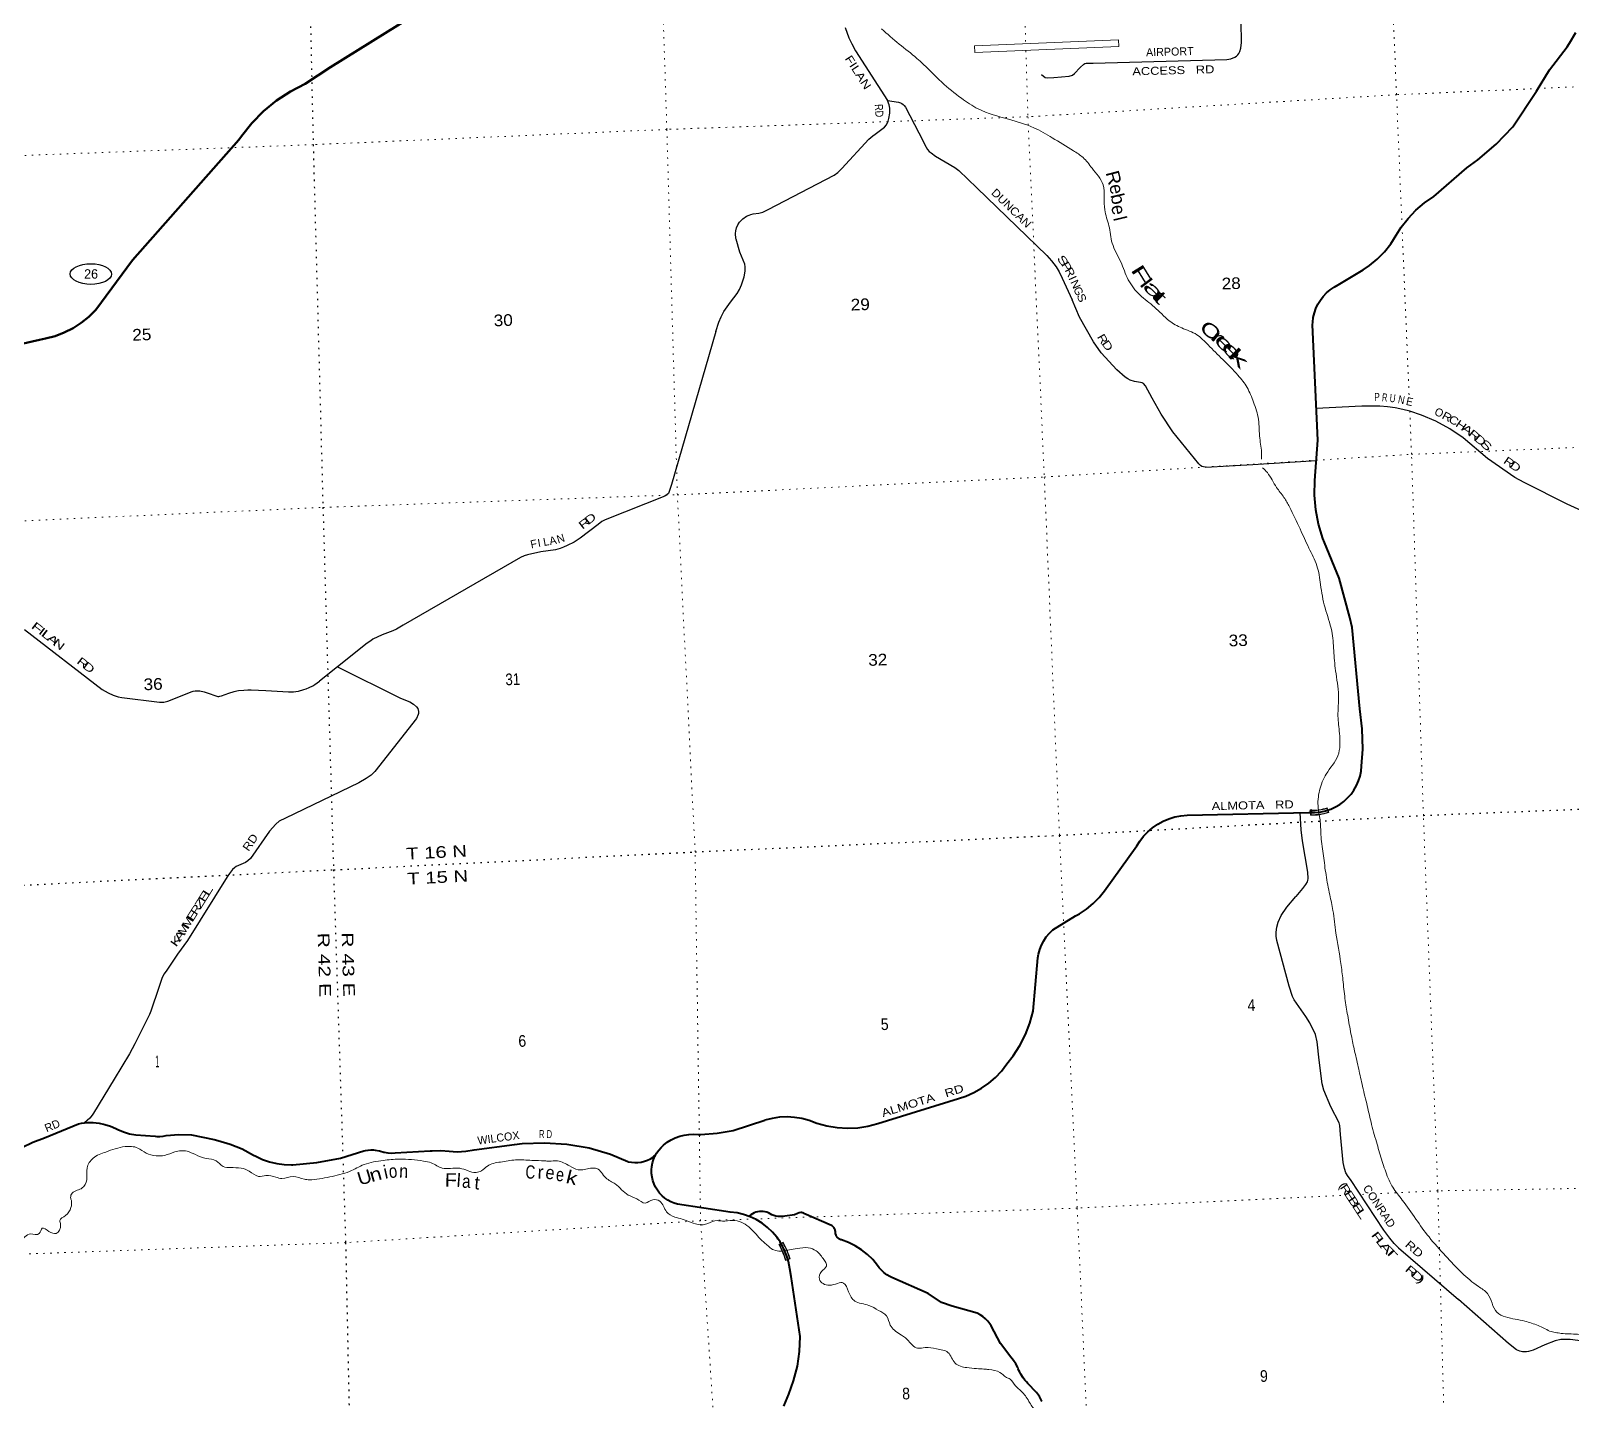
# Model space of a CAD drawing. Header units: feet. Extents: x 751810 to 1010326, y -353855 to -161247.
# Drawn here: x 885648 to 908761, y -237588 to -217042 of the extents above; entities that cross this region are included whole.
import ezdxf
from ezdxf.enums import TextEntityAlignment as Align

# ---------------------------------------------------------------- set-up
doc = ezdxf.new("R2010")
doc.units = ezdxf.units.FT
doc.header["$LTSCALE"] = 70
doc.header["$PDMODE"] = 32
doc.header["$PDSIZE"] = 35
doc.linetypes.add('DOTTED', pattern=[1.5, 0.3, -1.2])
for name, color, linetype, lineweight in [('17', 7, 'Continuous', 25), ('23', 7, 'Continuous', 70), ('26', 7, 'Continuous', 40), ('29', 7, 'Continuous', 25), ('36', 7, 'Continuous', 13), ('39', 7, 'Continuous', 13), ('6', 7, 'DOTTED', 25), ('61', 7, 'Continuous', 13), ('7', 7, 'DOTTED', 13)]:
    doc.layers.add(name, color=color, linetype=linetype, lineweight=lineweight)
for name, color, linetype in [('27', 7, 'Continuous'), ('30', 7, 'Continuous'), ('41', 7, 'Continuous')]:
    doc.layers.add(name, color=color, linetype=linetype)

msp = doc.modelspace()

# ---------------------------------------------------------------- linework, layer by layer
at = {"layer": '17'}
msp.add_ellipse((886547.94, -220688.27), major_axis=(-309.24, 1), ratio=0.500121, dxfattribs=at)
at = {"layer": '23'}
msp.add_lwpolyline([(884018.63, -222072.52), (885776.35, -221673.72), (885869.35, -221657.32), (886011.63, -221619.4), (886149.16, -221566.81), (886280.44, -221500.14), (886404.03, -221420.11), (886518.59, -221327.6), (886622.84, -221223.63), (887173.99, -220480.93), (888766.92, -218677.7), (888806.23, -218621.06), (888962.19, -218425.65), (889137.72, -218247.62), (889330.9, -218088.91), (889539.61, -217951.26), (889761.56, -217836.18), (890141.66, -217584.32), (892377.96, -216193.42)], dxfattribs=at)
at = {"layer": '26'}
for points in [[(905096.71, -228726.75), (905121.71, -228717.84), (905141.64, -228710.73), (905210.91, -228679.16), (905276.5, -228640.52), (905337.7, -228595.23), (905393.82, -228543.8), (905444.26, -228486.78), (905488.46, -228424.8), (905525.95, -228358.54), (905556.3, -228288.73), (905579.19, -228216.12), (905594.36, -228141.52), (905601.65, -228065.75), (905620.61, -227810.97), (905613.86, -227508.64), (905575.55, -227208.67), (905459.04, -225987.96), (905428.29, -225838.9), (905265.78, -225249.02), (905044.93, -224712.36), (905021.94, -224651.35), (904958.44, -224440.47), (904917.33, -224224.11), (904899.06, -224004.63), (904903.83, -223784.45), (904944.27, -223176.97), (904867.42, -221447.49), (904869.23, -221410.92), (904878.36, -221340.51), (904894.8, -221271.43), (904918.36, -221204.45), (904948.8, -221140.3), (904985.78, -221079.68), (905028.89, -221023.27), (905077.66, -220971.66), (905131.56, -220925.44), (905190, -220885.1), (905252.33, -220851.1), (905627.26, -220625.59), (905720.7, -220561.81), (905838.75, -220464.39), (905945.97, -220355.16), (906041.19, -220235.31), (906123.36, -220106.18), (906198.06, -219987.23), (906301.19, -219853.41), (906417.74, -219731.1), (906546.44, -219621.65), (906685.88, -219526.25), (907182.94, -219097.44), (907347.75, -218977.96), (907622.43, -218742.31), (907870.98, -218479.24), (908223.76, -217946.31), (908420.28, -217628.44), (908684.88, -217281.02), (908722.92, -217226.11), (908816.88, -217067.39)], [(895014.25, -233899.75), (895032.18, -233867.05), (895062.83, -233822.85), (895097.93, -233782.1), (895133.5, -233749.01), (895188.87, -233705.98), (895248.44, -233668.97), (895311.55, -233638.39), (895377.5, -233614.57), (895445.59, -233597.78), (895515.06, -233588.2), (895585.15, -233585.94), (895655.09, -233591.01), (895696.03, -233590.38), (895938.77, -233571.77), (896178.23, -233527.9), (896654.1, -233373.66), (896660.57, -233371.56), (896768.28, -233343.22), (896878.36, -233326.28), (896989.61, -233320.95), (897100.8, -233327.27), (897210.73, -233345.18), (897318.18, -233374.49), (897435.88, -233419.32), (897585.15, -233460.48), (897737.92, -233485.81), (897892.49, -233495.04), (898047.18, -233488.06), (898200.29, -233464.94), (898350.15, -233425.95), (899557.22, -233048.86), (899669.7, -233013.33), (899790.76, -232961.41), (899905.73, -232897.12), (900013.35, -232821.17), (900112.44, -232734.38), (900201.91, -232637.71), (900280.79, -232532.22), (900378.79, -232409.71), (900479.34, -232255.49), (900563.21, -232091.61), (900629.49, -231919.86), (900677.46, -231742.12), (900747.82, -230942.36), (900758.07, -230883.71), (900777.05, -230814.91), (900803.11, -230748.47), (900835.97, -230685.12), (900875.27, -230625.55), (900920.59, -230570.41), (900971.42, -230520.32), (901312.71, -230312), (901371.61, -230279.67), (901478.45, -230209.4), (901577.36, -230128.35), (901667.26, -230037.4), (901747.16, -229937.56), (902234.08, -229261.37), (902276.79, -229192.38), (902333.46, -229118.16), (902397.59, -229050.27), (902468.45, -228989.46), (902545.29, -228936.38), (902627.25, -228891.63), (902713.45, -228855.7), (902802.92, -228828.96), (902894.7, -228811.73), (902987.78, -228804.19), (904812.35, -228762.95), (904897.49, -228762.12), (904971.95, -228756.67), (905042.78, -228743.04), (905096.71, -228726.75)], [(885513.49, -233782.27), (885679.55, -233703.18), (885852.96, -233641.88), (886360.21, -233429.49), (886408.02, -233420.36), (886496.1, -233410.85), (886584.69, -233410.6), (886672.83, -233419.61), (886759.53, -233437.78), (886843.87, -233464.92), (886924.9, -233500.73), (886952.01, -233514.41), (887038.93, -233550.96), (887129.2, -233578.23), (887221.82, -233595.92), (887512.27, -233616.81), (887536.94, -233618.99), (887583.98, -233619.39), (887630.8, -233614.87), (887676.9, -233605.48), (887679.59, -233605.11), (887868.9, -233589.22), (888058.83, -233593.22), (888395.29, -233667), (888452.34, -233679.39), (888638.35, -233733.27), (888817.7, -233806.3), (888988.43, -233897.68), (889022, -233916.52), (889122.44, -233963.93), (889227.29, -234000.57), (889335.4, -234026.06), (889445.58, -234040.11), (889556.62, -234042.57), (889574.18, -234042.03), (889936.16, -234010.96), (890292.9, -233942.23), (890640.51, -233836.59), (890667.25, -233829.45), (890706.33, -233822.65), (890745.91, -233819.97), (890760.56, -233820.51), (890785.73, -233821.45), (890810.56, -233823.86), (890810.89, -233823.89), (890875.99, -233835), (890939.57, -233852.86), (890947.83, -233854.78), (891002.38, -233864.07)], [(891002.38, -233864.07), (891057.61, -233867.61), (891112.9, -233865.36), (891636.53, -233834.82), (891667.35, -233832.34), (891794.17, -233830.44), (891920.49, -233841.81), (892040.27, -233847.31), (892168.89, -233840.2), (892296.06, -233819.69), (892901.08, -233737.83), (893017.37, -233725.1), (893352.57, -233712.24), (893687.28, -233734.48), (894017.82, -233791.59), (894340.59, -233882.94), (894597.83, -233995.51), (894607.48, -233997.88), (894655.33, -234006.52), (894703.83, -234010.11), (894752.44, -234008.6), (894800.62, -234002.03), (894847.85, -233990.45), (894893.62, -233974), (894937.41, -233952.86), (894978.75, -233927.25), (894992.19, -233916.84), (895014.25, -233899.75)], [(896895.67, -235222.15), (896883.86, -235200.34), (896873.87, -235183.08), (896855.6, -235157.71), (896836.93, -235132.55), (896834.89, -235129.8), (896768.35, -235052.14), (896694.06, -234981.87), (896612.84, -234919.74), (896525.56, -234866.45), (896433.19, -234822.57), (896336.74, -234788.59), (896237.27, -234764.87), (896135.86, -234751.69), (895345.27, -234636.1), (895295.65, -234621.07), (895246.04, -234600.28), (895198.88, -234574.42), (895154.68, -234543.77), (895113.92, -234508.66), (895077.06, -234469.49), (895044.49, -234426.68), (895016.58, -234380.7), (894993.63, -234332.06), (894975.88, -234281.28), (894963.54, -234228.92), (894956.75, -234175.56), (894955.56, -234121.79), (894960.01, -234068.18), (894970.03, -234015.34), (894985.52, -233963.83), (895006.31, -233914.22), (895014.25, -233899.75)], [(897168.56, -234762.84), (897143.53, -234774.11), (897101.1, -234793.21), (896916.76, -234817.25), (896885.47, -234818.69), (896853.42, -234816.85), (896821.73, -234811.68), (896790.77, -234803.21), (896760.85, -234791.56), (896732.32, -234776.85), (896710.03, -234765.63), (896684.01, -234755.64), (896657.09, -234748.42), (896629.57, -234744.05), (896601.73, -234742.58), (896573.9, -234744.04), (896546.37, -234748.39), (896519.45, -234755.59), (896493.43, -234765.57), (896468.59, -234778.22), (896445.22, -234793.39), (896423.55, -234810.93)], [(900811.05, -237594.25), (900807.28, -237586.07), (900772.05, -237519.96), (900730.11, -237457.89), (900599.65, -237320.69), (900575.97, -237295.78), (900554.48, -237270.69), (900527.32, -237237.38), (900492.66, -237184.41), (900476.58, -237153.11), (900463.67, -237127.96), (900453.48, -237103.11), (900445.63, -237083.96), (900416.75, -237028.66), (900382.24, -236976.68), (900342.49, -236928.6), (900186.81, -236722.14), (900049.45, -236460.71), (900029.93, -236430.61), (899998.38, -236390.32), (899962.78, -236353.56), (899923.54, -236320.71), (899881.08, -236292.15), (899835.87, -236268.19), (899464.25, -236165.33), (899305.41, -236108), (899101.72, -235971.55), (898556.63, -235733.29), (898526.6, -235718.62), (898482.13, -235691.93), (898440.69, -235660.74), (898402.74, -235625.38), (898368.69, -235586.26), (898344.34, -235552.1), (898273, -235465.87), (898193.03, -235387.57), (898105.31, -235318.06), (898010.81, -235258.1), (897910.56, -235208.34), (897805.66, -235169.34), (897794.52, -235166.7), (897783.61, -235162.88), (897773.16, -235157.95), (897763.28, -235151.95), (897754.09, -235144.95), (897745.68, -235137.02), (897738.14, -235128.26), (897731.56, -235118.76), (897726, -235108.63), (897722.62, -235100.55), (897716.06, -235075.51), (897715.42, -235050.55), (897714.35, -235042.04), (897711.18, -235028.51), (897706.62, -235015.38), (897700.7, -235002.8), (897693.51, -234990.91), (897685.11, -234979.84), (897675.6, -234969.71), (897665.08, -234960.62), (897653.67, -234952.69), (897241.29, -234772.59), (897236.5, -234770.29), (897225.71, -234766.09), (897214.54, -234763.05), (897203.11, -234761.18), (897193.53, -234760.63), (897168.56, -234762.84)], [(896940.27, -237661.58), (897014.18, -237480.52), (897086.18, -237283.44), (897141.71, -237065.15), (897174.12, -236842.24), (897183.06, -236617.18), (897048.98, -235719.26), (897031.09, -235602.87), (897008.27, -235493.84), (896998.28, -235461.13), (896982.84, -235415.69), (896952.88, -235341.18), (896922, -235273.04), (896895.67, -235222.15)]]:
    msp.add_lwpolyline(points, dxfattribs=at)
at = {"layer": '29'}
for p, q in [((895918.16, -221549.52), (895254.86, -223842.49)), ((892990.77, -224938.24), (891229.19, -225955.42)), ((890248.9, -226577.4), (889978.8, -226791.06))]:
    msp.add_line(p, q, dxfattribs=at)
for points in [[(897860.23, -216989.86), (897915.82, -217147.34), (897957.51, -217237.01), (898015.88, -217343.37), (898495.29, -218085.78)], [(900801.95, -217697.27), (900856.95, -217741.68), (900892.38, -217747.94), (900986.18, -217741.68), (901219.64, -217720.83), (901265.5, -217708.31), (901298.84, -217683.29), (901382.22, -217591.53), (901436.41, -217541.48), (901455.18, -217531.05), (901473.94, -217528.97), (901578.15, -217524.8), (903583.36, -217470.58), (903641.73, -217460.15), (903700.09, -217437.21), (903727.19, -217420.53), (903748.03, -217399.67), (903760.54, -217382.99), (903779.3, -217349.62), (903789.72, -217299.57), (903800.14, -217216.16), (903795.97, -216907.52)], [(896325.4, -219862.56), (896377.51, -219822.92), (896417.12, -219804.16), (896444.21, -219795.8), (896481.73, -219787.46), (896563.03, -219774.97), (896623.48, -219758.27), (896704.77, -219720.75), (897692.79, -219203.56), (897746.98, -219163.93), (897809.52, -219107.63), (898213.9, -218665.52), (898272.26, -218617.56), (898309.78, -218590.45), (898447.35, -218486.18), (898478.62, -218450.72), (898505.72, -218398.59), (898516.14, -218356.88), (898526.56, -218277.63), (898526.56, -218202.56), (898520.3, -218152.51), (898495.29, -218085.78)], [(898495.29, -218085.78), (898657.86, -218110.46), (898687.94, -218120.5), (898710.48, -218131.77), (898726.78, -218144.3), (898743.06, -218160.6), (898763.12, -218185.69), (898963.6, -218571.81), (899071.36, -218787.41), (899093.91, -218820.01), (899120.44, -218849.32), (899146.54, -218872.66), (899214.21, -218922.82), (899504.91, -219090.79), (899565.06, -219138.45), (899835.71, -219394.19), (900883.24, -220412.13), (900953.42, -220489.85), (901023.58, -220582.62), (901066.19, -220655.32), (901113.8, -220748.1), (901263.54, -221077.52)], [(895918.16, -221549.52), (895966.88, -221407.84), (895998.15, -221330.68), (896041.92, -221249.35), (896139.89, -221109.62), (896237.85, -220982.42), (896273.29, -220921.94), (896304.56, -220851.04), (896344.16, -220730.08), (896358.75, -220646.67), (896360.83, -220582.02), (896352.5, -220542.39), (896281.63, -220358.87), (896223.26, -220167.02), (896221.18, -220156.59), (896214.92, -220081.52), (896219.09, -220041.9), (896229.52, -219993.93), (896248.27, -219950.14), (896273.29, -219912.59), (896325.4, -219862.56)], [(903263.68, -223584.36), (903232.41, -223580.19), (903208.43, -223572.89), (903186.55, -223559.33), (903160.5, -223534.31), (902772.77, -223054.63), (902597.66, -222791.85), (902460.08, -222549.93), (902360.02, -222362.23), (902330.84, -222329.89), (902312.08, -222317.38), (902289.15, -222312.17), (902197.43, -222299.66), (902130.72, -222278.8), (902095.28, -222258.98), (902055.68, -222232.92), (901934.77, -222124.47), (901697.13, -221870.03), (901584.56, -221707.36), (901371.94, -221336.13), (901263.54, -221077.52)], [(909068.16, -224314.31), (908684.6, -224139.12), (908038.39, -223813.78), (907900.8, -223738.7), (907492.22, -223455.06), (907125.34, -223146.4), (906925.23, -223008.75), (906716.77, -222896.13), (906499.98, -222804.37), (906324.87, -222745.97), (906221.37, -222720.1), (906103.91, -222695.91), (905991.54, -222679.04), (905874.6, -222670.89), (905607.77, -222670.89), (904923.28, -222704.69)], [(903263.68, -223584.36), (903972.34, -223543.97), (904924.6, -223483.13)], [(895254.86, -223842.49), (895220.64, -223949.98), (895210.22, -223977.08), (895191.46, -223995.85), (895153.94, -224020.88), (894261.8, -224371.23), (894209.69, -224400.42), (894153.41, -224442.14), (893886.6, -224650.68), (893796.98, -224706.98), (893690.67, -224759.12), (893637.07, -224785.68), (893586.45, -224802.91), (893515.57, -224821.69), (893294.62, -224855.05), (893094.52, -224896.76), (893046.58, -224913.43), (892990.77, -224938.24)], [(885553.09, -226018.7), (886716.21, -226917.53), (886805.84, -226967.57), (886882.97, -227000.94), (886955.92, -227025.96), (887012.2, -227038.48), (887575, -227109.39), (887641.7, -227109.38), (887700.07, -227092.7), (887866.82, -227025.97), (888050.25, -226950.89), (888081.53, -226942.54), (888112.79, -226938.38), (888150.31, -226936.29), (888183.66, -226938.38), (888248.28, -226950.89), (888308.73, -226971.75), (888421.29, -227013.46), (888450.48, -227020.75), (888465.07, -227020.75), (888481.74, -227018.67), (888504.66, -227013.46), (888617.22, -226971.75), (888697.48, -226947.76), (888735, -226939.42), (888763.13, -226934.21), (888843.39, -226926.91), (888900.72, -226921.7), (888950.73, -226921.7), (889171.69, -226934.21)], [(891229.19, -225955.42), (891130.99, -226012.46), (891074.71, -226039.57), (890918.38, -226100.05), (890776.64, -226164.7), (890745.37, -226185.55), (890689.09, -226225.18), (890248.9, -226577.4)], [(890248.9, -226577.4), (891192.58, -227048.13), (891331.25, -227104.1)], [(889171.69, -226934.21), (889512.5, -226952.98), (889587.54, -226952.98), (889620.89, -226949.85), (889659.45, -226942.55), (889743.87, -226919.61), (889778.27, -226908.14), (889821, -226888.33), (889874.15, -226861.22), (889908.55, -226841.4), (889978.8, -226791.06)], [(891331.25, -227104.1), (891387.46, -227135.44), (891431.23, -227177.15), (891452.07, -227204.26), (891462.49, -227245.98), (891462.5, -227277.26), (891458.33, -227293.94), (891433.31, -227350.25), (890807.98, -228146.89), (890749.6, -228203.2), (890678.74, -228251.16), (890566.18, -228317.89), (889465.59, -228847.6), (889373.86, -228893.49), (889319.68, -228935.19), (889227.96, -229039.46), (888940.31, -229452.38), (888900.7, -229487.84), (888865.27, -229510.77), (888727.7, -229573.33), (888700.59, -229590.03), (888673.5, -229615.04), (888625.55, -229677.62), (888594.29, -229727.65)], [(904678.44, -228766.91), (904692.64, -229023.5), (904713.49, -229186.18), (904792.7, -229657.51), (904798.95, -229753.44), (904792.7, -229782.64), (904788.53, -229799.33), (904763.51, -229841.03), (904717.66, -229899.43), (904617.59, -230020.42)], [(888594.29, -229727.65), (887998.16, -230678.64), (887848.08, -230887.18), (887685.49, -231124.92), (887645.89, -231181.22), (887618.79, -231233.37), (887568.76, -231387.69), (887447.87, -231740.13), (887427.02, -231792.27), (887364.48, -231921.56)], [(906089.9, -235221.57), (906025.29, -235144.79), (905935.04, -235025.75), (905434.74, -234266.61), (905401.38, -234220.72), (905368.03, -234162.32), (905347.18, -234099.75), (905326.35, -234008), (905284.65, -233590.89), (905276.31, -233453.23), (905267.98, -233415.7), (905142.9, -233173.78), (905034.5, -232923.51), (905009.49, -232831.75), (904967.8, -232473.03), (904938.61, -232197.74), (904909.43, -232089.29), (904826.05, -231914.1), (904767.68, -231822.34), (904592.58, -231572.07), (904567.56, -231522.01), (904517.54, -231363.52), (904334.09, -230679.46), (904323.67, -230616.86), (904321.59, -230554.31), (904329.93, -230479.23), (904350.77, -230404.16), (904396.63, -230304.04), (904484.18, -230178.92), (904617.59, -230020.42)], [(887364.48, -231921.56), (887206.06, -232230.22), (887126.85, -232380.37), (886897.56, -232759.92), (886589.06, -233268.78), (886568.22, -233302.14), (886534.86, -233343.85), (886452.75, -233416.12)], [(906089.9, -235221.57), (906156.63, -235287.16), (907056.51, -236064.35)], [(911238.18, -237285.25), (911108.89, -237194.72), (910996.33, -237127.98), (910921.28, -237094.61), (910846.24, -237069.59), (910758.69, -237044.56), (909658.04, -236823.49), (908961.8, -236694.19), (908728.32, -236664.99), (908590.74, -236664.99), (908503.19, -236681.67), (908348.93, -236744.24), (908173.83, -236823.49), (908107.13, -236844.35), (908077.94, -236848.52), (908015.41, -236848.52), (907973.71, -236836), (907927.85, -236819.32), (907806.95, -236723.38), (907056.51, -236064.35)]]:
    msp.add_lwpolyline(points, dxfattribs=at)
at = {"layer": '36'}
for p, q in [((901956.45, -217176.82), (899800.21, -217266.18)), ((901956.45, -217176.82), (901960.59, -217276.73)), ((899800.21, -217266.18), (899804.35, -217366.09)), ((901960.59, -217276.73), (899804.35, -217366.09))]:
    msp.add_line(p, q, dxfattribs=at)
at = {"layer": '39'}
for points in [[(898405.62, -217012.6), (898668.45, -217240.09), (898935.09, -217455.07), (899309.06, -217813.62), (899602.68, -218053.92), (899853.33, -218211.01), (900309.22, -218367.56), (900689.67, -218494.3), (900964.24, -218644.58), (901280.54, -218839.85), (901426.75, -218941.89), (901560.75, -219100.71), (901725.92, -219351.18), (901750.32, -219726.99), (901814.46, -219964.59), (901863.24, -220224.83), (901991.14, -220504.68), (902104.64, -220774.93), (902277.07, -221000.99), (902496.34, -221183.26), (902718.36, -221387.59), (902905.05, -221496.39), (903131.74, -221597.86), (903299.71, -221749.55), (903522.25, -221969.98), (903749.34, -222206.37), (903886.14, -222389.27), (903981.91, -222609.74), (904056.75, -222867.13), (904076.04, -223148.46), (904104, -223387.21), (904101.41, -223466.03)], [(904117.72, -223592.35), (904189.62, -223666.41), (904327.67, -223887.53), (904439.22, -224037.01), (904520.36, -224179.41), (904682.14, -224510.53), (904812.25, -224796.36), (904933.66, -225062.32), (904987.13, -225342.55), (905054.96, -225692.81), (905154.95, -226042.03), (905184.62, -226333.09), (905212.68, -226636.29), (905257.05, -227007.44), (905249.05, -227315.82), (905271.63, -227574.89), (905246.47, -227912.02), (905072.32, -228185.46), (904971.69, -228430.36), (904952.19, -228694.8), (904967.8, -228798.81)], [(904967.44, -228795.85), (904983.04, -228899.23), (904994.52, -229126.43), (905030.02, -229411.27), (905069.61, -229697.98), (905125.68, -229996.25)], [(905125.68, -229996.25), (905173.6, -230230.34), (905218.92, -230569.23), (905292.2, -231024.04), (905322.49, -231272.79), (905353.71, -231549.7), (905394.32, -231806.18), (905443.56, -232080.5), (905491.22, -232306.54), (905552.39, -232576.46), (905609.08, -232832.42), (905679.09, -233126.21), (905744.54, -233404.04), (905824.66, -233699.53), (905903.66, -233960.81), (905988.36, -234211.84), (906070.29, -234378.38), (906213.51, -234573.16), (906415.99, -234856.66), (906613.99, -235126.21), (906860.69, -235408.29), (907106.53, -235664.22), (907354.68, -235867.71), (907490.98, -235974.1), (907633.02, -236255.51), (907760.02, -236323.93), (908051.86, -236387.07), (908249.29, -236455.24), (908422.44, -236536.39)], [(883110.59, -235493.81), (883296.41, -235514.31), (883468.13, -235534.98), (883611.51, -235550.52), (883675.12, -235649.17), (883727.91, -235663.59), (883804.19, -235596.69), (883858.36, -235530.51), (883979.5, -235542.73), (884151.72, -235517.06), (884288.87, -235526.76), (884471.27, -235627.64), (884636.92, -235586.07), (884723.43, -235585.31), (884748.31, -235669.09), (884845.95, -235639.78), (884902.96, -235537.25), (885016.58, -235442.98), (885074.93, -235320.27), (885117.67, -235212.16), (885325.3, -235100.77), (885398.89, -235197.09), (885477.02, -235186.53), (885644.59, -235080.45), (885773.17, -235074.31), (885818.91, -234996.32), (885918.99, -235041.44), (886028.66, -235072.15), (886094.86, -234943.15), (886082.76, -234881.11), (886168.77, -234803.83), (886249.37, -234684.44), (886256.05, -234581.51), (886244.49, -234535.57), (886268.44, -234468.34), (886418.84, -234391.01), (886485.23, -234268.05), (886491.42, -234088.61), (886581.28, -233944.75), (886773.43, -233851.99), (887060.51, -233770.27), (887250.39, -233792.37), (887377.66, -233868.84), (887525.86, -233908.39), (887654.44, -233902.24), (887805.69, -233851.07), (887990.5, -233841.11), (888114.9, -233891.49), (888277.82, -233950.7), (888427.83, -233984.15), (888531.17, -234067.43), (888642.46, -234086.01), (888799.71, -234095.06), (888923.91, -234139.41), (889061.3, -234217.57), (889173.6, -234205.9), (889323.21, -234227.28)], [(889323.21, -234227.28), (889412.52, -234250.6), (889580.51, -234219.02), (889750.89, -234259.87), (889823.58, -234267.61), (890130.08, -234225.54), (890427.22, -234143.5), (890645.17, -234039.84), (890932.91, -233978.24), (891173.74, -233958.43), (891357.12, -233966.64), (891534.88, -233987.11), (891652.52, -234015.56), (891816.04, -234092.88), (891943.01, -234098.87), (892081.77, -234096.43), (892203.7, -234132.79), (892323.29, -234159.16), (892406.93, -234132.31), (892493.2, -234063.08), (892690.42, -234002.37), (892916.78, -233970.94), (893162.48, -233977.15), (893353.91, -233985.1), (893418.43, -233989.07), (893545.07, -233985), (893726.68, -234061.74), (893855.3, -234118.03), (894041.71, -234095.94), (894134.45, -234101.01), (894269.79, -234239.66), (894411.59, -234329.76), (894604.21, -234496.77), (894732.83, -234553.06), (894861.71, -234617.39), (894976.79, -234567.38), (895078.09, -234588.29), (895181.93, -234748.08), (895303.23, -234826.76), (895416.99, -234859.36), (895579.91, -234918.57), (895727.64, -234944.04), (895801.43, -234923.54), (895940.88, -234880.8), (896017.6, -234888.41), (896174.19, -234877.34), (896412.81, -234974.4), (896585.73, -235154.13), (896701.92, -235261.16), (896767.97, -235311.4), (896863.37, -235336.54), (896913.41, -235340.81)], [(896913.41, -235340.81), (897137.83, -235299.53), (897306.49, -235288.07), (897422.65, -235332.68), (897529.13, -235450.09), (897577.18, -235565.36), (897505.31, -235644.19), (897472.89, -235760.02), (897624.74, -235849.8), (897834.95, -235816.87), (897909.66, -235947.39), (898002.79, -236087.39), (898214.16, -236151.09), (898359.52, -236226.98), (898478.95, -236309.74), (898535.83, -236448.89), (898677.01, -236581.3), (898788.33, -236662.31), (898945.59, -236794.21), (899059.9, -236782.48), (899227.6, -236803.28), (899400.44, -236858.15), (899508.31, -237017.81), (899683.56, -237084.68), (899828.95, -237100.16), (899939.84, -237106.67), (900014.54, -237114.34), (900178.95, -237157.39), (900275.93, -237230.81), (900331.13, -237257.23), (900410.88, -237357.38), (900500.09, -237439.1), (900613.72, -237590.52), (900716.7, -237724.16), (900884.37, -237805.37), (901031.68, -238002.03), (901013.24, -238175.82), (901124.79, -238325.3), (901350.92, -238348.25), (901489.95, -238353.85), (901686.52, -238518.72), (901860.92, -238682.29), (902045.56, -238728.72), (902173.88, -238837.38), (902330.94, -238963.24), (902549.79, -239071.01)], [(908422.44, -236536.39), (908506.59, -236556.64), (908596.46, -236571.02), (908713.29, -236580.01), (908842.71, -236583.61), (908957.75, -236597.99), (909056.61, -236615.96), (909137.49, -236635.73), (909230.96, -236651.91), (909290.63, -236660.74)]]:
    msp.add_spline(points, degree=3, dxfattribs=at)
at = {"layer": '6'}
for points in [[(889706.75, -211747.65), (889759.7, -213300.94), (889882.04, -218748.63), (890028.23, -224187.51), (890186.35, -229621.98), (890367.65, -235210.77), (890484.05, -240723.1), (890626, -246216.49), (890814.14, -251645.97), (890905.53, -257193.34), (890919.98, -257506.79)], [(879506.43, -230068.62), (884797.91, -229886.7), (890188.13, -229621.01), (895610.44, -229352.27), (901073.69, -229104.38), (906531.19, -228804.31), (910892.78, -228631.31)]]:
    msp.add_lwpolyline(points, dxfattribs=at)
at = {"layer": '61'}
for p, q in [((904837.28, -228803.19), (904838.76, -228728.54)), ((904845.43, -228795.47), (904846.6, -228736.49)), ((905082.16, -228701.6), (905100.26, -228757.76)), ((905087.23, -228691.23), (905110.23, -228762.61)), ((896862.19, -235238.55), (896928.19, -235202.92)), ((896873.05, -235241.77), (896924.97, -235213.74)), ((897035.51, -235453.9), (896964.43, -235477.81)), ((897025.49, -235448.82), (896969.57, -235467.63))]:
    msp.add_line(p, q, dxfattribs=at)
for centre, radius, start, end in [((904857.61, -227998.02), 805.55, 268.53754, 288.24061), ((904857.61, -227998.02), 730.55, 268.53733, 288.24042), ((904857.61, -227998.02), 797.55, 269.12475, 287.71262), ((904857.61, -227998.02), 738.55, 269.14534, 287.70071), ((895685.87, -235882.62), 1341.11, 17.59494, 28.69377), ((895685.87, -235882.62), 1349.11, 17.915, 28.36081), ((895685.87, -235882.62), 1408.11, 17.94341, 28.36092), ((895685.87, -235882.62), 1416.11, 17.59498, 28.69381)]:
    msp.add_arc(centre, radius, start, end, dxfattribs=at)
msp.add_point((904846.6, -228736.49), dxfattribs=at)
at = {"layer": '7'}
msp.add_line((905635.27, -234486.66), (905539.33, -234491.28), dxfattribs=at)
for points in [[(906314.5, -222497.04), (906126.7, -217999.54), (905902.35, -212631.64), (905838.39, -211112.61)], [(900404.11, -211327.81), (900431.06, -212879.8), (900565.8, -217232.95)], [(896311.14, -257295.97), (896295.82, -256929.66), (896351.29, -251381.6), (896175.54, -245838.95), (896048.16, -240298.77), (895691.43, -234882.77), (895608.66, -229353.24), (895342.49, -223998.77), (895184.93, -218519.98), (895029.06, -213660.33)], [(900569.12, -217340.03), (900599.76, -218330.03), (900845.34, -223731.48), (901071.91, -229105.35), (901337.69, -234693.44), (901590.07, -240179.26), (901668.41, -245696.84), (901743.07, -251224.61), (901918.36, -256753.18), (901914.59, -257075.49)], [(910460.87, -217809.65), (906126.7, -217999.54), (900599.76, -218330.03), (895184.93, -218519.98), (889882.04, -218748.63), (884431.41, -218951.82), (879089.39, -219245.92)], [(906746.2, -234433.21), (906529.41, -228805.28), (906351.85, -223391.58), (906322.83, -222696.66)], [(903977.06, -223538.17), (906351.85, -223391.58), (910676.52, -223212.69)], [(879296.42, -224618.62), (884615.11, -224429.77), (890028.23, -224187.51), (895342.49, -223998.77), (900845.34, -223731.48), (903977.06, -223538.17)], [(911121.5, -234361.86), (906746.2, -234433.21), (905854.45, -234476.12)], [(905293.39, -234503.11), (901337.69, -234693.44), (895691.43, -234882.77), (890367.65, -235210.77), (884910.66, -235404.09), (883147.47, -235448.41)], [(906979.42, -244642.12), (906897.34, -240022.97), (906746.2, -234433.21)]]:
    msp.add_lwpolyline(points, dxfattribs=at)

# ---------------------------------------------------------------- texts
at = {"layer": '17'}
msp.add_text('26', height=140, dxfattribs=at).set_placement((886551.4, -220756.58), align=Align.CENTER)
at = {"layer": '27'}
for rotation, width, p in [(1.295, 1.2, (903355.8, -228725.86)), (17.349, 1.25, (898425.79, -233328.98))]:
    msp.add_text('ALMOTA   RD', height=120, rotation=rotation, dxfattribs=dict(at, width=width)).set_placement(p)
for s, rotation, p in [('RD', 22.719, (885885.97, -233557.14)), ('WILCOX', 7.705, (892353.95, -233740.88))]:
    msp.add_text(s, height=120, rotation=rotation, dxfattribs=at).set_placement(p)
for s, rotation, width, p in [('R', 359.868, 0.65, (893309.16, -233643.56)), ('D', 357.559, 0.7, (893420.88, -233644.06))]:
    msp.add_text(s, height=120, rotation=rotation, dxfattribs=dict(at, width=width)).set_placement(p, align=Align.CENTER)
at = {"layer": '30'}
for s, rotation, width, p in [('FILAN', 302.852, 1.25, (897848.46, -217457.88)), ('ACCESS   RD', 1.549, 1.2, (902166.46, -217710.22)), ('RD', 273.5, 0.85, (898302.6, -218143.61)), ('DUNCAN', 315.821, 1.1, (900039.19, -219480.78)), ('RD', 55.138, 1.15, (888912.19, -229352.79)), ('CONRAD', 303.386, 1.05, (905616.17, -234392.41)), ('RD', 318.915, 1.25, (906244.9, -235257.22))]:
    msp.add_text(s, height=120, rotation=rotation, dxfattribs=dict(at, width=width)).set_placement(p)
msp.add_text('AIRPORT', height=120, rotation=1.549, dxfattribs=at).set_placement((902372.29, -217424.1))
for s, rotation, width, p in [('S', 307.099, 1.55, (901076.55, -220523.3)), ('P', 300.375, 1.35, (901130.19, -220606.31)), ('R', 297.165, 1.15, (901178.49, -220689.15)), ('I', 294.444, 1.15, (901215.47, -220772.96)), ('N', 294.444, 1.1, (901259.27, -220865.76)), ('S', 292.742, 1.15, (901351.64, -221068.75)), ('R', 299.802, 1.25, (901668.35, -221692.12)), ('D', 304.684, 1.35, (901743.55, -221795.48)), ('P', 358, 0.75, (905831.81, -222591.04)), ('R', 355.773, 0.7, (905945.73, -222598.45)), ('U', 353.773, 0.75, (906062.06, -222609.33)), ('N', 348.735, 0.85, (906189.05, -222631.19)), ('E', 347.235, 0.95, (906310.36, -222659.6)), ('R', 331.62, 1.2, (906856.61, -222880.74)), ('C', 331.62, 1.2, (906956.37, -222934.64)), ('H', 325.477, 1.3, (907062.12, -223005.81)), ('A', 325.477, 1.5, (907155.14, -223069.8)), ('R', 319.926, 1.5, (907257.66, -223153.18)), ('D', 319.926, 1.5, (907344.42, -223226.17)), ('S', 319.926, 1.65, (907430.83, -223298.87)), ('R', 325.231, 1.35, (907782.35, -223559.1)), ('D', 325.231, 1.35, (907875.5, -223623.76)), ('R', 38.011, 1.45, (893984.99, -224472.24)), ('D', 38.011, 1.45, (894074.33, -224402.41)), ('F', 322.304, 1.65, (885706.39, -226036.07)), ('I', 322.304, 1.6, (885779.29, -226092.38)), ('L', 322.304, 1.8, (885852.55, -226149.02)), ('A', 322.304, 1.6, (885941.89, -226218.05)), ('N', 322.304, 1.45, (886033.12, -226288.54)), ('R', 322.304, 1.45, (886391.99, -226565.87)), ('D', 322.304, 1.45, (886481.71, -226635.21)), ('E', 57.918, 1.4, (888294.3, -230055.6)), ('L', 57.918, 1.6, (888349.99, -229966.74)), ('R', 57.918, 1.3, (888174.1, -230247.35)), ('Z', 57.918, 1.55, (888234.32, -230151.28)), ('M', 57.918, 1.2, (887984.15, -230550.38)), ('M', 57.918, 1.2, (888052.4, -230441.49)), ('E', 57.918, 1.4, (888116.64, -230339.01)), ('K', 54.259, 1.45, (887871.86, -230723.86)), ('A', 54.259, 1.55, (887926.88, -230643.17)), ('(', 306.015, 1.3, (905273.71, -234385.23)), ('R', 303.386, 1.3, (905313.78, -234446.5)), ('E', 303.386, 1.45, (905375.9, -234540.79)), ('B', 303.386, 1.45, (905435.45, -234631.12)), ('E', 303.386, 1.45, (905497.57, -234725.4)), ('L', 303.386, 1.65, (905555.29, -234812.98)), ('F', 307.168, 1.65, (905788.47, -235162.3)), ('L', 307.168, 1.75, (905853.26, -235246.4)), ('A', 310.08, 1.7, (905922.19, -235329.22)), ('T', 313.184, 2, (906000.6, -235406.81)), ('R', 319.184, 1.55, (906311.55, -235683.61)), ('D', 319.184, 1.55, (906401.48, -235759.09)), (')', 319.184, 1.5, (906459.35, -235808.14))]:
    msp.add_text(s, height=120, rotation=rotation, dxfattribs=dict(at, width=width)).set_placement(p, align=Align.CENTER)
for s, rotation, p in [('G', 294.444, (901303.45, -220970.35)), ('O', 337.059, (906741.9, -222819.9)), ('L', 10.086, (893385.69, -224759.27)), ('A', 12.086, (893488.14, -224742.89)), ('N', 17.791, (893610.93, -224710.56)), ('F', 11.774, (893200.61, -224792.93)), ('I', 10.086, (893279.81, -224778.28))]:
    msp.add_text(s, height=120, rotation=rotation, dxfattribs=at).set_placement(p, align=Align.CENTER)
at = {"layer": '41'}
for s, rotation, width, p in [('R', 284.491, 1.1, (901789.77, -219269.63)), ('b', 282.805, 1.1, (901853.43, -219583.52)), ('F', 301.706, 1.85, (902212.55, -220751.96)), ('l', 307.104, 1.5, (902293.89, -220882.17)), ('a', 314.105, 2.1, (902415.48, -220997.68)), ('t', 316.737, 1.95, (902515.9, -221108.91)), ('C', 321.795, 1.55, (903271.59, -221612.76)), ('r', 321.148, 2, (903386.54, -221707.22)), ('e', 315.585, 2, (903479.46, -221797.18)), ('e', 314.967, 2.05, (903587.55, -221904.5)), ('k', 313.892, 2.25, (903684.91, -222016.35)), ('U', 16.733, 1.1, (890680.35, -234326.04)), ('n', 15.765, 1.2, (890842.53, -234281.65)), ('o', 5.52, 0.85, (891087.16, -234237.45)), ('n', 357.238, 0.9, (891234.66, -234237.65)), ('C', 357.886, 0.75, (893135.31, -234251.74)), ('e', 351.834, 0.9, (893421.74, -234258.77)), ('k', 346.238, 1.2, (893737.64, -234332.14)), ('F', 359.457, 1.1, (891945.39, -234370.16)), ('a', 357.664, 0.85, (892174.69, -234389.85)), ('e', 355.541, 0.8, (893576.82, -234289.73))]:
    msp.add_text(s, height=200, rotation=rotation, dxfattribs=dict(at, width=width)).set_placement(p, align=Align.CENTER)
for s, rotation, p in [('e', 283.011, (901832.16, -219435.53)), ('e', 280.984, (901860.17, -219742.52)), ('l', 283.443, (901882.93, -219879.31)), ('i', 12.586, (890989.14, -234248.85)), ('r', 359.514, (893290.73, -234253.94)), ('l', 355.857, (892057.39, -234377.89)), ('t', 354.633, (892330.27, -234412.05))]:
    msp.add_text(s, height=200, rotation=rotation, dxfattribs=at).set_placement(p, align=Align.CENTER)
at = {"layer": '6'}
for s, rotation, width, p in [('T 16 N', 2.837, 1.3, (891279.63, -229467.67)), ('T 15 N', 2.837, 1.3, (891296.7, -229842.29)), ('R 42 E', 271.667, 1.35, (889948.68, -230566.5)), ('R 43 E', 271.667, 1.35, (890306.45, -230560.33))]:
    msp.add_text(s, height=175, rotation=rotation, dxfattribs=dict(at, width=width)).set_placement(p)
at = {"layer": '7'}
for s, width, p in [('28', 1.1, (903507.53, -220919.61)), ('29', 1.1, (897945.02, -221236.07)), ('30', 1.1, (892591.58, -221472.7)), ('25', 1.1, (887171.86, -221688.05)), ('33', 1.1, (903612.58, -226272.01)), ('32', 1.1, (898207.25, -226563.07)), ('31', 0.85, (892766.78, -226854.92)), ('36', 1.1, (887341.14, -226928.62)), ('4', 0.9, (903894.2, -231739.72)), ('5', 0.9, (898395.97, -232024.99)), ('6', 0.9, (892961, -232276)), ('1', 0.45, (887516.51, -232581.93)), ('9', 0.9, (904082.62, -237300.09)), ('8', 0.9, (898716.45, -237562.99))]:
    msp.add_text(s, height=175, rotation=1.839, dxfattribs=dict(at, width=width)).set_placement(p)

doc.saveas('drawing.dxf')
